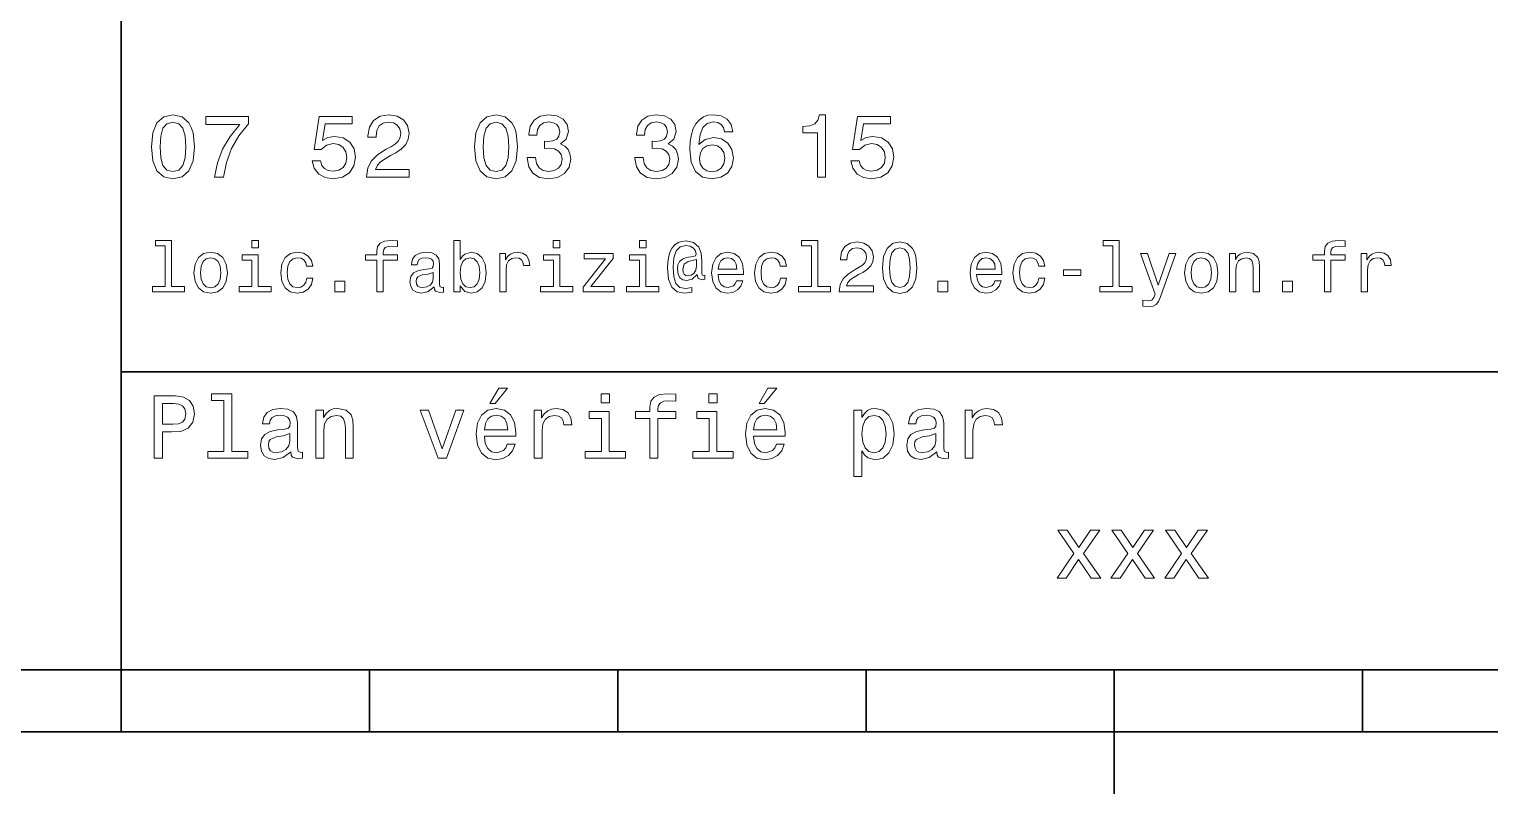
# Model space of a CAD drawing. Extents: x 0 to 420, y 0 to 297.
# Drawn here: x 216.3 to 275.1, y 5 to 35.8 of the extents above; entities that cross this region are included whole.
import ezdxf

# ---------------------------------------------------------------- set-up
doc = ezdxf.new("R2010")
doc.units = 0

msp = doc.modelspace()

# ---------------------------------------------------------------- linework, layer by layer
at = {"color": 7, "lineweight": 35}
for p, q in [((220, 10), (220, 70)), ((220, 22), (285, 22)), ((10, 10), (410, 10)), ((220, 10), (410, 10)), ((110, 7.5), (310, 7.5))]:
    msp.add_line(p, q, dxfattribs=at)
at = {"color": 7, "lineweight": 35, "ltscale": 0.0625}
for p, q in [((220, 10), (220, 7.5)), ((230, 10), (230, 7.5)), ((240, 10), (240, 7.5)), ((250, 10), (250, 7.5)), ((270, 10), (270, 7.5))]:
    msp.add_line(p, q, dxfattribs=at)
at = {"color": 7, "lineweight": 35, "ltscale": 0.125}
msp.add_line((260, 10), (260, 5), dxfattribs=at)
at = {"color": 7, "lineweight": 13}
for points in [[(221.216141, 31.071325), (221.270172, 30.505762), (221.439484, 30.102304), (221.709656, 29.857347), (222.08429, 29.778097), (222.455338, 29.857347), (222.72551, 30.102304), (222.891205, 30.505762), (222.948853, 31.071325), (222.891205, 31.633286), (222.822769, 31.856628), (222.72551, 32.040344), (222.455338, 32.285301), (222.08429, 32.368156), (221.709656, 32.285301), (221.439484, 32.036743), (221.270172, 31.633286)], [(229.879684, 29.850143), (231.597977, 29.850143), (231.597977, 30.159943), (230.239914, 30.159943), (230.315567, 30.32925), (230.445251, 30.46974), (230.845108, 30.725504), (231.057632, 30.833572), (231.295395, 30.988472), (231.464691, 31.168587), (231.561966, 31.381123), (231.597977, 31.622478), (231.536743, 31.925072), (231.367432, 32.162823), (231.108063, 32.314121), (230.773056, 32.368156), (230.427231, 32.306915), (230.164261, 32.137608), (229.994965, 31.867435), (229.937317, 31.510807), (229.937317, 31.460375), (230.265137, 31.460375), (230.265137, 31.489193), (230.297546, 31.73415), (230.394806, 31.914265), (230.549713, 32.029537), (230.755035, 32.069164), (230.963974, 32.033142), (231.118881, 31.943083), (231.219742, 31.802593), (231.255768, 31.62608), (231.230545, 31.460375), (231.162109, 31.319883), (231.046829, 31.197405), (230.888336, 31.089336), (230.675797, 30.974062), (230.322769, 30.750719), (230.074203, 30.512968), (229.926514, 30.224783), (229.879684, 29.86095)], [(234.227661, 31.071325), (234.281708, 30.505762), (234.451004, 30.102304), (234.721176, 29.857347), (235.095825, 29.778097), (235.466858, 29.857347), (235.73703, 30.102304), (235.90274, 30.505762), (235.960373, 31.071325), (235.90274, 31.633286), (235.83429, 31.856628), (235.73703, 32.040344), (235.466858, 32.285301), (235.095825, 32.368156), (234.721176, 32.285301), (234.451004, 32.036743), (234.281708, 31.633286)], [(236.356628, 30.635447), (236.356628, 30.610229), (236.414261, 30.264408), (236.583572, 30.005043), (236.850143, 29.839336), (237.203171, 29.778097), (237.577805, 29.839336), (237.858795, 29.997837), (238.03891, 30.25), (238.103745, 30.574207), (238.074921, 30.786743), (237.995682, 30.959654), (237.865997, 31.092939), (237.693085, 31.190201), (237.927231, 31.384726), (238.010086, 31.694523), (237.956055, 31.975504), (237.801147, 32.188038), (237.548996, 32.321323), (237.203171, 32.368156), (236.878967, 32.310516), (236.630402, 32.152016), (236.468292, 31.899855), (236.414261, 31.56484), (236.414261, 31.539625), (236.734863, 31.539625), (236.763687, 31.770172), (236.857346, 31.935879), (237.008636, 32.036743), (237.221176, 32.072765), (237.408508, 32.043949), (237.545395, 31.9683), (237.628235, 31.845821), (237.66066, 31.680115), (237.628235, 31.503601), (237.541779, 31.384726), (237.390488, 31.312679), (237.18515, 31.291065), (237.044662, 31.294668), (237.044662, 31.010086), (237.221176, 31.01729), (237.44812, 30.984869), (237.617432, 30.898415), (237.718292, 30.757925), (237.754318, 30.574207), (237.714691, 30.365273), (237.610229, 30.210375), (237.444519, 30.113111), (237.224777, 30.08069), (236.997833, 30.116714), (236.832138, 30.224783), (236.727661, 30.397694), (236.688034, 30.635447)], [(240.693802, 30.635447), (240.693802, 30.610229), (240.751434, 30.264408), (240.920746, 30.005043), (241.187317, 29.839336), (241.540344, 29.778097), (241.914978, 29.839336), (242.195969, 29.997837), (242.376083, 30.25), (242.440918, 30.574207), (242.412109, 30.786743), (242.332855, 30.959654), (242.203171, 31.092939), (242.030258, 31.190201), (242.264404, 31.384726), (242.34726, 31.694523), (242.293228, 31.975504), (242.138336, 32.188038), (241.886169, 32.321323), (241.540344, 32.368156), (241.216141, 32.310516), (240.967575, 32.152016), (240.805481, 31.899855), (240.751434, 31.56484), (240.751434, 31.539625), (241.072052, 31.539625), (241.100861, 31.770172), (241.194519, 31.935879), (241.345825, 32.036743), (241.558365, 32.072765), (241.745682, 32.043949), (241.882568, 31.9683), (241.965424, 31.845821), (241.997833, 31.680115), (241.965424, 31.503601), (241.878967, 31.384726), (241.727661, 31.312679), (241.522339, 31.291065), (241.381851, 31.294668), (241.381851, 31.010086), (241.558365, 31.01729), (241.785309, 30.984869), (241.95462, 30.898415), (242.055481, 30.757925), (242.091492, 30.574207), (242.05188, 30.365273), (241.947403, 30.210375), (241.781708, 30.113111), (241.561966, 30.08069), (241.335022, 30.116714), (241.169312, 30.224783), (241.06485, 30.397694), (241.025223, 30.635447)], [(244.634735, 31.676512), (244.566284, 31.9683), (244.407776, 32.184437), (244.162827, 32.321323), (243.845825, 32.368156), (243.633286, 32.342937), (243.44957, 32.274494), (243.28746, 32.162823), (243.150574, 32.004322), (243.042511, 31.806194), (242.963257, 31.56484), (242.912827, 31.280258), (242.898422, 30.959654), (242.956055, 30.448126), (243.132568, 30.077089), (243.417145, 29.853746), (243.806198, 29.778097), (244.155624, 29.842939), (244.422195, 30.012247), (244.595108, 30.278818), (244.656342, 30.617435), (244.595108, 30.959654), (244.429398, 31.222622), (244.17363, 31.388329), (243.856628, 31.445965), (243.514404, 31.373919), (243.258652, 31.168587), (243.312683, 31.56484), (243.427948, 31.849422), (243.604462, 32.01873), (243.849426, 32.076366), (244.029541, 32.04755), (244.166428, 31.971901), (244.256485, 31.845821), (244.303314, 31.676512)], [(248.042511, 29.850143), (248.370316, 29.850143), (248.370316, 32.368156), (248.125366, 32.368156), (248.060516, 32.148415), (247.930847, 32.000721), (247.732712, 31.914265), (247.458939, 31.885447), (247.458939, 31.629683), (248.042511, 31.629683)], [(221.561966, 31.071325), (221.590775, 31.507204), (221.680832, 31.820604), (221.842941, 32.004322), (222.08429, 32.069164), (222.322052, 32.004322), (222.484146, 31.820604), (222.574203, 31.507204), (222.603027, 31.071325), (222.574203, 30.631844), (222.484146, 30.318443), (222.322052, 30.134726), (222.08429, 30.073486), (221.842941, 30.134726), (221.680832, 30.318443), (221.590775, 30.631844)], [(223.752167, 29.850143), (224.115997, 29.850143), (224.234863, 30.444523), (224.443802, 30.999279), (224.739197, 31.514408), (225.124634, 31.997118), (225.124634, 32.296108), (223.409943, 32.296108), (223.409943, 31.9683), (224.778824, 31.9683), (224.382568, 31.481987), (224.083572, 30.974062), (223.874634, 30.433718)], [(227.696686, 30.502161), (227.77594, 30.206772), (227.952454, 29.976225), (228.211823, 29.832132), (228.543228, 29.778097), (228.907059, 29.842939), (229.19165, 30.019451), (229.371765, 30.300432), (229.440201, 30.660662), (229.378967, 30.995676), (229.206055, 31.258644), (228.935883, 31.427954), (228.586456, 31.489193), (228.316284, 31.445965), (228.107346, 31.327089), (228.208206, 32.000721), (229.303314, 32.000721), (229.303314, 32.296108), (227.966858, 32.296108), (227.768738, 30.970461), (228.056915, 30.970461), (228.265854, 31.139769), (228.532425, 31.201008), (228.76297, 31.161383), (228.939484, 31.046108), (229.051147, 30.869596), (229.090775, 30.642651), (229.051147, 30.415705), (228.935883, 30.239193), (228.759369, 30.127522), (228.532425, 30.087896), (228.341492, 30.113111), (228.193802, 30.195965), (228.085739, 30.325647), (228.031708, 30.502161)], [(234.573486, 31.071325), (234.60231, 31.507204), (234.692368, 31.820604), (234.854462, 32.004322), (235.095825, 32.069164), (235.333572, 32.004322), (235.495682, 31.820604), (235.585739, 31.507204), (235.614548, 31.071325), (235.585739, 30.631844), (235.495682, 30.318443), (235.333572, 30.134726), (235.095825, 30.073486), (234.854462, 30.134726), (234.692368, 30.318443), (234.60231, 30.631844)], [(249.382568, 30.502161), (249.461823, 30.206772), (249.638336, 29.976225), (249.897705, 29.832132), (250.229111, 29.778097), (250.592941, 29.842939), (250.877533, 30.019451), (251.057648, 30.300432), (251.126083, 30.660662), (251.06485, 30.995676), (250.891937, 31.258644), (250.621765, 31.427954), (250.272339, 31.489193), (250.002167, 31.445965), (249.793228, 31.327089), (249.894104, 32.000721), (250.989197, 32.000721), (250.989197, 32.296108), (249.65274, 32.296108), (249.45462, 30.970461), (249.742798, 30.970461), (249.951736, 31.139769), (250.218307, 31.201008), (250.448853, 31.161383), (250.625366, 31.046108), (250.73703, 30.869596), (250.776657, 30.642651), (250.73703, 30.415705), (250.621765, 30.239193), (250.445251, 30.127522), (250.218307, 30.087896), (250.027374, 30.113111), (249.879684, 30.195965), (249.771622, 30.325647), (249.71759, 30.502161)], [(244.306915, 30.613832), (244.267288, 30.386887), (244.166428, 30.213976), (244.004318, 30.098703), (243.802597, 30.062679), (243.590057, 30.098703), (243.427948, 30.210375), (243.323486, 30.383286), (243.291061, 30.610229), (243.327087, 30.833572), (243.427948, 31.002882), (243.593658, 31.11095), (243.817001, 31.150576), (244.011536, 31.11095), (244.166428, 31.006483), (244.267288, 30.837175)], [(221.775223, 27.080692), (221.775223, 25.438042), (221.253601, 25.438042), (221.253601, 25.224785), (222.547546, 25.224785), (222.547546, 25.438042), (222.028824, 25.438042), (222.028824, 27.293949), (221.377518, 27.293949), (221.377518, 27.080692)], [(225.52449, 27.293949), (225.256485, 27.293949), (225.256485, 27.005764), (225.52449, 27.005764)], [(230.296829, 26.504324), (230.296829, 25.224785), (230.55043, 25.224785), (230.55043, 26.504324), (231.126801, 26.504324), (231.126801, 26.720463), (230.55043, 26.720463), (230.55043, 26.815563), (230.570602, 26.930836), (230.636887, 27.008646), (230.749283, 27.054756), (230.91066, 27.072046), (231.126801, 27.06052), (231.126801, 27.279539), (230.853027, 27.293949), (230.605194, 27.268013), (230.432281, 27.190203), (230.328537, 27.054756), (230.296829, 26.861671), (230.296829, 26.720463), (229.832855, 26.720463), (229.832855, 26.504324)], [(233.654175, 25.463978), (233.841492, 25.242075), (234.097977, 25.170031), (234.340057, 25.224785), (234.533142, 25.38905), (234.654175, 25.651299), (234.700287, 26), (234.654175, 26.348703), (234.530258, 26.60807), (234.340057, 26.769453), (234.097977, 26.827091), (233.844376, 26.752163), (233.740631, 26.659943), (233.654175, 26.536024), (233.654175, 27.293949), (233.400574, 27.293949), (233.400574, 25.224785), (233.654175, 25.224785)], [(237.668579, 27.293949), (237.400574, 27.293949), (237.400574, 27.005764), (237.668579, 27.005764)], [(241.138321, 27.293949), (240.870316, 27.293949), (240.870316, 27.005764), (241.138321, 27.005764)], [(243.504318, 25.734871), (243.504318, 25.902018), (243.458206, 25.893373), (243.403458, 25.913546), (243.386169, 25.974064), (243.386169, 26.446688), (243.363113, 26.780981), (243.270889, 27.02882), (243.054749, 27.213257), (242.752167, 27.279539), (242.57637, 27.262249), (242.426514, 27.210375), (242.296829, 27.12392), (242.193085, 27.002882), (242.112396, 26.850145), (242.054749, 26.662825), (242.020172, 26.438042), (242.008636, 26.184439), (242.048996, 25.737753), (242.17868, 25.42075), (242.394806, 25.230549), (242.703171, 25.170031), (242.985596, 25.216139), (242.985596, 25.406342), (242.737747, 25.360231), (242.498566, 25.409224), (242.340057, 25.567724), (242.253601, 25.835735), (242.227661, 26.224785), (242.256485, 26.605188), (242.354462, 26.876081), (242.51297, 27.040346), (242.743515, 27.095102), (242.919312, 27.063402), (243.048996, 26.988474), (243.129684, 26.876081), (243.158508, 26.746399), (243.126801, 26.682999), (243.040344, 26.654179), (242.757919, 26.610952), (242.60231, 26.547552), (242.489914, 26.449568), (242.42363, 26.314121), (242.403458, 26.135448), (242.429398, 25.942364), (242.501434, 25.798271), (242.619598, 25.708935), (242.775208, 25.680117), (243.002884, 25.740635), (243.195969, 25.930836), (243.195969, 25.913546), (243.242081, 25.760807), (243.400574, 25.714699)], [(247.798279, 27.080692), (247.798279, 25.438042), (247.276657, 25.438042), (247.276657, 25.224785), (248.570602, 25.224785), (248.570602, 25.438042), (248.05188, 25.438042), (248.05188, 27.293949), (247.400574, 27.293949), (247.400574, 27.080692)], [(248.922195, 25.224785), (250.296829, 25.224785), (250.296829, 25.472624), (249.210373, 25.472624), (249.270889, 25.60807), (249.374634, 25.720463), (249.694519, 25.925074), (249.864563, 26.011528), (250.054749, 26.135448), (250.190201, 26.279539), (250.268005, 26.449568), (250.296829, 26.642653), (250.247833, 26.884727), (250.112396, 27.074928), (249.904907, 27.195967), (249.636887, 27.239193), (249.360229, 27.190203), (249.149857, 27.054756), (249.014404, 26.838617), (248.968307, 26.553314), (248.968307, 26.51297), (249.230545, 26.51297), (249.230545, 26.536024), (249.256485, 26.731989), (249.33429, 26.876081), (249.458221, 26.9683), (249.622482, 27), (249.789627, 26.971182), (249.913544, 26.899136), (249.994232, 26.786745), (250.023056, 26.645535), (250.002884, 26.51297), (249.94812, 26.400578), (249.855911, 26.302595), (249.729111, 26.216139), (249.559082, 26.12392), (249.276657, 25.945246), (249.07782, 25.755045), (248.959656, 25.524496), (248.922195, 25.233431)], [(250.66571, 26.201731), (250.708939, 25.749281), (250.844391, 25.426514), (251.060516, 25.230549), (251.360229, 25.167149), (251.657059, 25.230549), (251.873199, 25.426514), (252.005768, 25.749281), (252.05188, 26.201731), (252.005768, 26.651299), (251.951019, 26.829971), (251.873199, 26.976946), (251.657059, 27.172913), (251.360229, 27.239193), (251.060516, 27.172913), (250.844391, 26.974064), (250.708939, 26.651299)], [(259.942383, 27.080692), (259.942383, 25.438042), (259.420746, 25.438042), (259.420746, 25.224785), (260.714691, 25.224785), (260.714691, 25.438042), (260.195984, 25.438042), (260.195984, 27.293949), (259.544678, 27.293949), (259.544678, 27.080692)], [(268.463989, 26.504324), (268.463989, 25.224785), (268.71759, 25.224785), (268.71759, 26.504324), (269.293945, 26.504324), (269.293945, 26.720463), (268.71759, 26.720463), (268.71759, 26.815563), (268.737762, 26.930836), (268.804047, 27.008646), (268.916443, 27.054756), (269.07782, 27.072046), (269.293945, 27.06052), (269.293945, 27.279539), (269.020172, 27.293949), (268.772339, 27.268013), (268.599426, 27.190203), (268.495697, 27.054756), (268.463989, 26.861671), (268.463989, 26.720463), (268, 26.720463), (268, 26.504324)], [(222.930832, 25.99712), (222.976944, 25.645535), (223.109512, 25.386168), (223.319885, 25.224785), (223.60231, 25.170031), (223.881851, 25.224785), (224.092224, 25.383286), (224.224777, 25.642653), (224.273773, 25.99712), (224.224777, 26.348703), (224.092224, 26.610952), (223.881851, 26.769453), (223.60231, 26.827091), (223.319885, 26.769453), (223.109512, 26.60807), (222.976944, 26.348703)], [(223.190201, 26), (223.216141, 26.259367), (223.296829, 26.446688), (223.426514, 26.56196), (223.60231, 26.602306), (223.775223, 26.56196), (223.904892, 26.449568), (223.985596, 26.259367), (224.014404, 26), (223.985596, 25.737753), (223.904892, 25.547552), (223.775223, 25.432278), (223.60231, 25.394814), (223.426514, 25.432278), (223.296829, 25.547552), (223.216141, 25.737753)], [(225.515854, 25.438042), (225.515854, 26.720463), (224.864548, 26.720463), (224.864548, 26.504324), (225.262253, 26.504324), (225.262253, 25.438042), (224.743515, 25.438042), (224.743515, 25.224785), (226.040344, 25.224785), (226.040344, 25.438042)], [(227.46109, 26.259367), (227.711823, 26.259367), (227.659943, 26.489914), (227.536026, 26.671471), (227.342941, 26.783863), (227.092224, 26.827091), (226.815567, 26.769453), (226.605194, 26.60807), (226.472626, 26.345821), (226.426514, 25.994238), (226.469742, 25.645535), (226.599426, 25.386168), (226.804031, 25.224785), (227.083572, 25.170031), (227.331406, 25.213257), (227.52449, 25.334295), (227.657059, 25.524496), (227.714691, 25.778099), (227.472626, 25.778099), (227.429398, 25.616716), (227.348709, 25.495678), (227.233429, 25.42075), (227.092224, 25.397696), (226.916428, 25.43516), (226.789627, 25.550434), (226.711823, 25.737753), (226.685883, 26.002882), (226.711823, 26.262249), (226.792511, 26.449568), (226.922195, 26.564842), (227.092224, 26.605188), (227.242081, 26.579252), (227.354462, 26.51297), (227.429398, 26.40346)], [(232.599426, 25.426514), (232.599426, 25.417868), (232.613831, 25.319885), (232.657059, 25.250721), (232.838623, 25.195967), (232.979828, 25.219021), (232.979828, 25.414986), (232.919312, 25.406342), (232.838623, 25.443806), (232.824203, 25.559078), (232.824203, 26.360231), (232.789627, 26.564842), (232.688766, 26.708935), (232.51297, 26.795389), (232.265137, 26.827091), (232.023056, 26.792507), (231.844376, 26.694525), (231.731995, 26.541788), (231.694519, 26.340059), (231.694519, 26.322767), (231.922195, 26.322767), (231.942368, 26.443806), (232.005768, 26.53026), (232.109512, 26.582134), (232.256485, 26.602306), (232.39769, 26.587896), (232.498566, 26.54467), (232.559082, 26.469742), (232.579254, 26.365995), (232.567719, 26.244957), (232.521606, 26.184439), (232.406342, 26.155621), (232.190201, 26.132566), (231.942368, 26.080692), (231.766571, 25.988474), (231.662827, 25.844381), (231.631119, 25.631124), (231.659943, 25.440924), (231.749283, 25.299713), (231.893372, 25.210375), (232.092224, 25.178675), (232.360229, 25.239195)], [(234.440918, 26), (234.412109, 25.740635), (234.33429, 25.550434), (234.210373, 25.43516), (234.054749, 25.397696), (233.88472, 25.43516), (233.760803, 25.550434), (233.682999, 25.737753), (233.657059, 26), (233.682999, 26.259367), (233.760803, 26.446688), (233.88472, 26.559078), (234.054749, 26.599424), (234.210373, 26.559078), (234.33429, 26.443806), (234.412109, 26.256485)], [(235.244949, 25.224785), (235.498566, 25.224785), (235.498566, 26.10951), (235.52449, 26.322767), (235.60231, 26.475506), (235.729111, 26.567724), (235.899139, 26.599424), (236.02594, 26.579252), (236.121033, 26.521614), (236.17868, 26.423632), (236.198853, 26.291067), (236.455338, 26.291067), (236.420746, 26.524496), (236.325653, 26.691643), (236.167145, 26.792507), (235.951004, 26.827091), (235.804031, 26.804035), (235.677231, 26.746399), (235.564835, 26.648417), (235.47551, 26.515852), (235.47551, 26.772335), (235.244949, 26.772335)], [(237.659943, 25.438042), (237.659943, 26.720463), (237.008636, 26.720463), (237.008636, 26.504324), (237.406342, 26.504324), (237.406342, 25.438042), (236.887604, 25.438042), (236.887604, 25.224785), (238.184433, 25.224785), (238.184433, 25.438042)], [(239.501434, 26.559078), (238.599426, 25.417868), (238.599426, 25.224785), (239.853027, 25.224785), (239.853027, 25.438042), (238.919312, 25.438042), (239.812683, 26.57637), (239.812683, 26.772335), (238.642654, 26.772335), (238.642654, 26.559078)], [(241.129684, 25.438042), (241.129684, 26.720463), (240.478394, 26.720463), (240.478394, 26.504324), (240.876083, 26.504324), (240.876083, 25.438042), (240.357346, 25.438042), (240.357346, 25.224785), (241.654175, 25.224785), (241.654175, 25.438042)], [(243.170029, 26.279539), (243.141205, 26.100866), (243.069168, 25.974064), (242.959656, 25.896255), (242.829971, 25.873199), (242.740631, 25.887609), (242.677231, 25.939482), (242.636887, 26.025938), (242.625366, 26.146975), (242.674347, 26.345821), (242.841492, 26.449568), (243.170029, 26.53026)], [(244.046112, 25.925074), (245.060516, 25.925074), (245.0634, 26.043228), (245.017288, 26.374641), (244.890488, 26.622478), (244.688766, 26.772335), (244.420746, 26.827091), (244.158508, 26.769453), (243.956772, 26.60807), (243.827087, 26.345821), (243.780975, 26), (243.824203, 25.645535), (243.953888, 25.386168), (244.15274, 25.224785), (244.412109, 25.170031), (244.636887, 25.207495), (244.82132, 25.305477), (244.956772, 25.461096), (245.034576, 25.668589), (244.783859, 25.668589), (244.731995, 25.553314), (244.657059, 25.46686), (244.443802, 25.397696), (244.279541, 25.429396), (244.155624, 25.53026), (244.074921, 25.694525), (244.046112, 25.916428)], [(244.046112, 26.138329), (244.077805, 26.337177), (244.155624, 26.48415), (244.273773, 26.573488), (244.429398, 26.605188), (244.582138, 26.573488), (244.700287, 26.48415), (244.772339, 26.337177), (244.798279, 26.138329)], [(246.544678, 26.259367), (246.795395, 26.259367), (246.743515, 26.489914), (246.619598, 26.671471), (246.426514, 26.783863), (246.175797, 26.827091), (245.899139, 26.769453), (245.688766, 26.60807), (245.556198, 26.345821), (245.510086, 25.994238), (245.553314, 25.645535), (245.682999, 25.386168), (245.887604, 25.224785), (246.167145, 25.170031), (246.414978, 25.213257), (246.608063, 25.334295), (246.740631, 25.524496), (246.798279, 25.778099), (246.556198, 25.778099), (246.51297, 25.616716), (246.432281, 25.495678), (246.317001, 25.42075), (246.175797, 25.397696), (246, 25.43516), (245.873199, 25.550434), (245.795395, 25.737753), (245.769455, 26.002882), (245.795395, 26.262249), (245.876083, 26.449568), (246.005768, 26.564842), (246.175797, 26.605188), (246.325653, 26.579252), (246.438049, 26.51297), (246.51297, 26.40346)], [(250.942368, 26.201731), (250.965424, 26.550434), (251.03746, 26.801153), (251.167145, 26.948128), (251.360229, 27), (251.55043, 26.948128), (251.680115, 26.801153), (251.752167, 26.550434), (251.775223, 26.201731), (251.752167, 25.850145), (251.680115, 25.599424), (251.55043, 25.45245), (251.360229, 25.40346), (251.167145, 25.45245), (251.03746, 25.599424), (250.965424, 25.850145)], [(254.455338, 25.925074), (255.469742, 25.925074), (255.472626, 26.043228), (255.426514, 26.374641), (255.299713, 26.622478), (255.097992, 26.772335), (254.829971, 26.827091), (254.567719, 26.769453), (254.365997, 26.60807), (254.236313, 26.345821), (254.190201, 26), (254.233429, 25.645535), (254.363113, 25.386168), (254.561966, 25.224785), (254.821335, 25.170031), (255.046112, 25.207495), (255.23056, 25.305477), (255.365997, 25.461096), (255.443817, 25.668589), (255.193085, 25.668589), (255.141205, 25.553314), (255.066284, 25.46686), (254.853027, 25.397696), (254.688766, 25.429396), (254.56485, 25.53026), (254.484161, 25.694525), (254.455338, 25.916428)], [(254.455338, 26.138329), (254.48703, 26.337177), (254.56485, 26.48415), (254.682999, 26.573488), (254.838623, 26.605188), (254.991364, 26.573488), (255.109512, 26.48415), (255.181564, 26.337177), (255.207489, 26.138329)], [(256.953888, 26.259367), (257.20462, 26.259367), (257.15274, 26.489914), (257.028809, 26.671471), (256.835754, 26.783863), (256.585022, 26.827091), (256.30835, 26.769453), (256.097992, 26.60807), (255.965424, 26.345821), (255.919312, 25.994238), (255.96254, 25.645535), (256.092224, 25.386168), (256.296844, 25.224785), (256.576385, 25.170031), (256.824219, 25.213257), (257.017303, 25.334295), (257.149872, 25.524496), (257.207489, 25.778099), (256.965424, 25.778099), (256.92218, 25.616716), (256.841492, 25.495678), (256.726227, 25.42075), (256.585022, 25.397696), (256.409241, 25.43516), (256.28241, 25.550434), (256.20462, 25.737753), (256.17868, 26.002882), (256.20462, 26.262249), (256.285309, 26.449568), (256.414978, 26.564842), (256.585022, 26.605188), (256.734863, 26.579252), (256.84726, 26.51297), (256.92218, 26.40346)], [(262.213257, 26.772335), (261.76947, 25.49856), (261.33429, 26.772335), (261.057648, 26.772335), (261.645538, 25.13833), (261.593658, 24.994238), (261.51297, 24.896255), (261.377533, 24.864553), (261.144104, 24.893373), (261.144104, 24.648417), (261.389038, 24.62536), (261.56485, 24.648417), (261.688782, 24.720463), (261.778107, 24.844381), (261.855927, 25.025938), (262.484161, 26.772335)], [(262.832855, 25.99712), (262.878967, 25.645535), (263.011536, 25.386168), (263.221924, 25.224785), (263.504333, 25.170031), (263.783875, 25.224785), (263.994232, 25.383286), (264.126801, 25.642653), (264.175812, 25.99712), (264.126801, 26.348703), (263.994232, 26.610952), (263.783875, 26.769453), (263.504333, 26.827091), (263.221924, 26.769453), (263.011536, 26.60807), (262.878967, 26.348703)], [(263.092224, 26), (263.118164, 26.259367), (263.198853, 26.446688), (263.328552, 26.56196), (263.504333, 26.602306), (263.677246, 26.56196), (263.806915, 26.449568), (263.887604, 26.259367), (263.916443, 26), (263.887604, 25.737753), (263.806915, 25.547552), (263.677246, 25.432278), (263.504333, 25.394814), (263.328552, 25.432278), (263.198853, 25.547552), (263.118164, 25.737753)], [(264.64267, 25.224785), (264.896271, 25.224785), (264.896271, 26.118156), (264.922211, 26.322767), (265.005768, 26.472624), (265.135437, 26.564842), (265.30835, 26.599424), (265.446686, 26.570606), (265.533142, 26.492796), (265.576385, 26.363113), (265.59079, 26.190203), (265.59079, 25.224785), (265.844391, 25.224785), (265.844391, 26.242077), (265.832855, 26.446688), (265.780975, 26.616716), (265.610962, 26.772335), (265.345825, 26.827091), (265.198853, 26.806917), (265.074951, 26.752163), (264.968323, 26.659943), (264.884735, 26.536024), (264.884735, 26.772335), (264.64267, 26.772335)], [(269.942383, 25.224785), (270.195984, 25.224785), (270.195984, 26.10951), (270.221924, 26.322767), (270.299713, 26.475506), (270.426514, 26.567724), (270.596558, 26.599424), (270.723358, 26.579252), (270.818451, 26.521614), (270.876099, 26.423632), (270.896271, 26.291067), (271.15274, 26.291067), (271.118164, 26.524496), (271.023071, 26.691643), (270.864563, 26.792507), (270.648438, 26.827091), (270.501465, 26.804035), (270.374634, 26.746399), (270.262268, 26.648417), (270.172913, 26.515852), (270.172913, 26.772335), (269.942383, 26.772335)], [(232.570602, 25.766571), (232.536026, 25.616716), (232.443802, 25.501442), (232.305481, 25.426514), (232.135452, 25.400578), (232.02594, 25.414986), (231.94812, 25.461096), (231.899139, 25.541788), (231.88472, 25.654181), (231.896255, 25.755045), (231.942368, 25.827091), (232.126801, 25.907782), (232.360229, 25.942364), (232.570602, 26.011528)], [(257.951019, 25.884727), (258.648407, 25.884727), (258.648407, 26.112392), (257.951019, 26.112392)], [(228.608063, 25.224785), (229.005768, 25.224785), (229.005768, 25.654181), (228.608063, 25.654181)], [(252.896255, 25.224785), (253.293945, 25.224785), (253.293945, 25.654181), (252.896255, 25.654181)], [(266.775208, 25.224785), (267.172913, 25.224785), (267.172913, 25.654181), (266.775208, 25.654181)], [(234.84726, 20.728386), (235.059799, 20.728386), (235.560516, 21.340778), (235.207489, 21.340778)], [(245.690201, 20.728386), (245.90274, 20.728386), (246.403458, 21.340778), (246.05043, 21.340778)], [(221.324203, 18.530979), (221.655624, 18.530979), (221.655624, 19.586454), (222.023056, 19.586454), (222.394089, 19.604465), (222.689484, 19.730547), (222.880402, 19.975504), (222.945251, 20.310518), (222.894806, 20.620316), (222.750717, 20.847261), (222.51297, 20.98415), (222.188766, 21.030979), (221.324203, 21.030979)], [(222.098709, 20.724783), (222.314835, 20.703169), (222.473343, 20.634726), (222.567001, 20.508644), (222.599426, 20.310518), (222.5634, 20.101583), (222.466141, 19.975504), (222.30043, 19.910662), (222.073486, 19.892651), (221.655624, 19.892651), (221.655624, 20.724783)], [(224.137604, 20.850864), (224.137604, 18.79755), (223.485596, 18.79755), (223.485596, 18.530979), (225.103027, 18.530979), (225.103027, 18.79755), (224.454605, 18.79755), (224.454605, 21.117435), (223.640488, 21.117435), (223.640488, 20.850864)], [(239.667145, 21.117435), (239.332138, 21.117435), (239.332138, 20.757204), (239.667145, 20.757204)], [(241.295395, 20.130404), (241.295395, 18.530979), (241.612396, 18.530979), (241.612396, 20.130404), (242.332855, 20.130404), (242.332855, 20.400576), (241.612396, 20.400576), (241.612396, 20.519451), (241.637604, 20.663544), (241.720459, 20.760807), (241.860947, 20.818443), (242.062683, 20.840057), (242.332855, 20.825647), (242.332855, 21.099422), (241.990631, 21.117435), (241.680832, 21.085014), (241.464691, 20.987751), (241.335022, 20.818443), (241.295395, 20.577089), (241.295395, 20.400576), (240.715424, 20.400576), (240.715424, 20.130404)], [(244.004318, 21.117435), (243.669312, 21.117435), (243.669312, 20.757204), (244.004318, 20.757204)], [(226.824921, 18.78314), (226.824921, 18.772333), (226.842941, 18.649855), (226.896973, 18.5634), (227.123917, 18.494957), (227.30043, 18.523775), (227.30043, 18.768732), (227.224777, 18.757925), (227.123917, 18.804754), (227.105911, 18.948847), (227.105911, 19.950287), (227.062683, 20.206051), (226.9366, 20.386166), (226.716858, 20.494236), (226.407059, 20.533861), (226.104462, 20.490633), (225.881119, 20.368155), (225.740631, 20.177233), (225.693802, 19.925072), (225.693802, 19.903458), (225.978394, 19.903458), (226.003601, 20.054754), (226.082855, 20.162823), (226.21254, 20.227665), (226.396255, 20.252882), (226.572769, 20.234869), (226.698853, 20.180836), (226.77449, 20.087175), (226.799713, 19.957493), (226.785309, 19.806194), (226.727661, 19.730547), (226.583572, 19.694523), (226.3134, 19.665705), (226.003601, 19.600864), (225.783859, 19.48559), (225.654175, 19.305475), (225.614548, 19.038904), (225.650574, 18.801151), (225.762253, 18.62464), (225.942368, 18.512968), (226.190918, 18.473343), (226.52594, 18.54899)], [(227.844376, 18.530979), (228.161377, 18.530979), (228.161377, 19.647694), (228.193802, 19.903458), (228.298279, 20.090778), (228.460373, 20.206051), (228.676514, 20.249279), (228.849426, 20.213255), (228.957489, 20.115993), (229.011536, 19.95389), (229.029541, 19.737751), (229.029541, 18.530979), (229.346542, 18.530979), (229.346542, 19.802593), (229.332138, 20.058357), (229.267288, 20.270893), (229.054749, 20.465418), (228.723343, 20.533861), (228.539627, 20.508644), (228.38472, 20.440201), (228.251434, 20.324926), (228.146973, 20.170029), (228.146973, 20.465418), (227.844376, 20.465418)], [(232.76152, 18.530979), (233.096542, 18.530979), (233.802597, 20.465418), (233.474777, 20.465418), (232.930832, 18.905619), (232.376083, 20.465418), (232.044662, 20.465418)], [(234.627518, 19.40634), (235.895538, 19.40634), (235.899139, 19.554033), (235.841492, 19.9683), (235.682999, 20.278097), (235.430832, 20.465418), (235.095825, 20.533861), (234.768005, 20.461815), (234.515854, 20.260086), (234.353745, 19.932276), (234.296112, 19.5), (234.350143, 19.056915), (234.512253, 18.732708), (234.760803, 18.530979), (235.085022, 18.462536), (235.365997, 18.509365), (235.596542, 18.631844), (235.765854, 18.826368), (235.863113, 19.085733), (235.549713, 19.085733), (235.484863, 18.941643), (235.391205, 18.833572), (235.124634, 18.747118), (234.919312, 18.786743), (234.764404, 18.912823), (234.663544, 19.118155), (234.627518, 19.395533)], [(234.627518, 19.672911), (234.667145, 19.921469), (234.764404, 20.105186), (234.912109, 20.216858), (235.106628, 20.256483), (235.297546, 20.216858), (235.445251, 20.105186), (235.535309, 19.921469), (235.567719, 19.672911)], [(236.637604, 18.530979), (236.954605, 18.530979), (236.954605, 19.636887), (236.98703, 19.903458), (237.08429, 20.094379), (237.242798, 20.209654), (237.455338, 20.249279), (237.613831, 20.224062), (237.732712, 20.152016), (237.804749, 20.029537), (237.829971, 19.863832), (238.150574, 19.863832), (238.107346, 20.155619), (237.988464, 20.364553), (237.790344, 20.490633), (237.520172, 20.533861), (237.336456, 20.505043), (237.177948, 20.432997), (237.03746, 20.310518), (236.925797, 20.144812), (236.925797, 20.465418), (236.637604, 20.465418)], [(239.656342, 18.79755), (239.656342, 20.400576), (238.842224, 20.400576), (238.842224, 20.130404), (239.33934, 20.130404), (239.33934, 18.79755), (238.690918, 18.79755), (238.690918, 18.530979), (240.311966, 18.530979), (240.311966, 18.79755)], [(243.993515, 18.79755), (243.993515, 20.400576), (243.179398, 20.400576), (243.179398, 20.130404), (243.676514, 20.130404), (243.676514, 18.79755), (243.028107, 18.79755), (243.028107, 18.530979), (244.649139, 18.530979), (244.649139, 18.79755)], [(245.470459, 19.40634), (246.73848, 19.40634), (246.742081, 19.554033), (246.684448, 19.9683), (246.52594, 20.278097), (246.273773, 20.465418), (245.938766, 20.533861), (245.610962, 20.461815), (245.358795, 20.260086), (245.196686, 19.932276), (245.139053, 19.5), (245.193085, 19.056915), (245.355194, 18.732708), (245.603745, 18.530979), (245.927948, 18.462536), (246.208939, 18.509365), (246.439484, 18.631844), (246.608795, 18.826368), (246.706055, 19.085733), (246.392654, 19.085733), (246.32782, 18.941643), (246.234146, 18.833572), (245.967575, 18.747118), (245.762253, 18.786743), (245.607346, 18.912823), (245.506485, 19.118155), (245.470459, 19.395533)], [(245.470459, 19.672911), (245.510086, 19.921469), (245.607346, 20.105186), (245.755051, 20.216858), (245.94957, 20.256483), (246.140488, 20.216858), (246.288193, 20.105186), (246.37825, 19.921469), (246.41066, 19.672911)], [(249.829254, 20.166426), (249.829254, 20.465418), (249.512253, 20.465418), (249.512253, 17.7817), (249.829254, 17.7817), (249.829254, 18.826368), (249.940918, 18.657061), (250.067001, 18.545389), (250.384003, 18.462536), (250.6866, 18.530979), (250.924347, 18.736311), (251.079254, 19.060518), (251.136887, 19.5), (251.079254, 19.935879), (250.924347, 20.260086), (250.6866, 20.461815), (250.384003, 20.533861), (250.211105, 20.512247), (250.0634, 20.443804), (249.937317, 20.328529)], [(250.329971, 18.747118), (250.117432, 18.793947), (249.96254, 18.93804), (249.86528, 19.17219), (249.832855, 19.5), (249.86528, 19.824207), (249.96254, 20.058357), (250.117432, 20.198847), (250.329971, 20.249279), (250.524506, 20.198847), (250.679398, 20.054754), (250.776657, 19.820604), (250.812683, 19.5), (250.776657, 19.175793), (250.679398, 18.93804), (250.524506, 18.793947)], [(252.847992, 18.78314), (252.847992, 18.772333), (252.865997, 18.649855), (252.920029, 18.5634), (253.146973, 18.494957), (253.323486, 18.523775), (253.323486, 18.768732), (253.247849, 18.757925), (253.146973, 18.804754), (253.128967, 18.948847), (253.128967, 19.950287), (253.085739, 20.206051), (252.959656, 20.386166), (252.739914, 20.494236), (252.430115, 20.533861), (252.127533, 20.490633), (251.904175, 20.368155), (251.763687, 20.177233), (251.716858, 19.925072), (251.716858, 19.903458), (252.00145, 19.903458), (252.026657, 20.054754), (252.105911, 20.162823), (252.235596, 20.227665), (252.419312, 20.252882), (252.595825, 20.234869), (252.721909, 20.180836), (252.797562, 20.087175), (252.822769, 19.957493), (252.808365, 19.806194), (252.750732, 19.730547), (252.606628, 19.694523), (252.336456, 19.665705), (252.026657, 19.600864), (251.806915, 19.48559), (251.677246, 19.305475), (251.637619, 19.038904), (251.67363, 18.801151), (251.785309, 18.62464), (251.965424, 18.512968), (252.213989, 18.473343), (252.548996, 18.54899)], [(253.986313, 18.530979), (254.303314, 18.530979), (254.303314, 19.636887), (254.335739, 19.903458), (254.432999, 20.094379), (254.591507, 20.209654), (254.804047, 20.249279), (254.96254, 20.224062), (255.081421, 20.152016), (255.153473, 20.029537), (255.17868, 19.863832), (255.499283, 19.863832), (255.456055, 20.155619), (255.337189, 20.364553), (255.139053, 20.490633), (254.868881, 20.533861), (254.685165, 20.505043), (254.526657, 20.432997), (254.386169, 20.310518), (254.274506, 20.144812), (254.274506, 20.465418), (253.986313, 20.465418)], [(226.78891, 19.208212), (226.745682, 19.020893), (226.630402, 18.876801), (226.457489, 18.78314), (226.244965, 18.750719), (226.108063, 18.768732), (226.010803, 18.826368), (225.94957, 18.927233), (225.931549, 19.067722), (225.945969, 19.193804), (226.003601, 19.283861), (226.234146, 19.384726), (226.52594, 19.427954), (226.78891, 19.514408)], [(252.811966, 19.208212), (252.768738, 19.020893), (252.653458, 18.876801), (252.48056, 18.78314), (252.268021, 18.750719), (252.131134, 18.768732), (252.033875, 18.826368), (251.972626, 18.927233), (251.95462, 19.067722), (251.969025, 19.193804), (252.026657, 19.283861), (252.257202, 19.384726), (252.548996, 19.427954), (252.811966, 19.514408)], [(258.063385, 13.690562), (258.560516, 14.443444), (259.072052, 13.690562), (259.453888, 13.690562), (258.762238, 14.688401), (259.414276, 15.625), (259.046814, 15.625), (258.574921, 14.92255), (258.103027, 15.625), (257.728394, 15.625), (258.369598, 14.684798), (257.692352, 13.690562)], [(260.231995, 13.690562), (260.729095, 14.443444), (261.240631, 13.690562), (261.622467, 13.690562), (260.930817, 14.688401), (261.582855, 15.625), (261.215424, 15.625), (260.7435, 14.92255), (260.271606, 15.625), (259.896973, 15.625), (260.538177, 14.684798), (259.860962, 13.690562)], [(262.400574, 13.690562), (262.897705, 14.443444), (263.40921, 13.690562), (263.791077, 13.690562), (263.099426, 14.688401), (263.751434, 15.625), (263.384003, 15.625), (262.912109, 14.92255), (262.440186, 15.625), (262.065552, 15.625), (262.706757, 14.684798), (262.029541, 13.690562)]]:
    msp.add_lwpolyline(points, close=True, dxfattribs=at)

doc.saveas('drawing.dxf')
